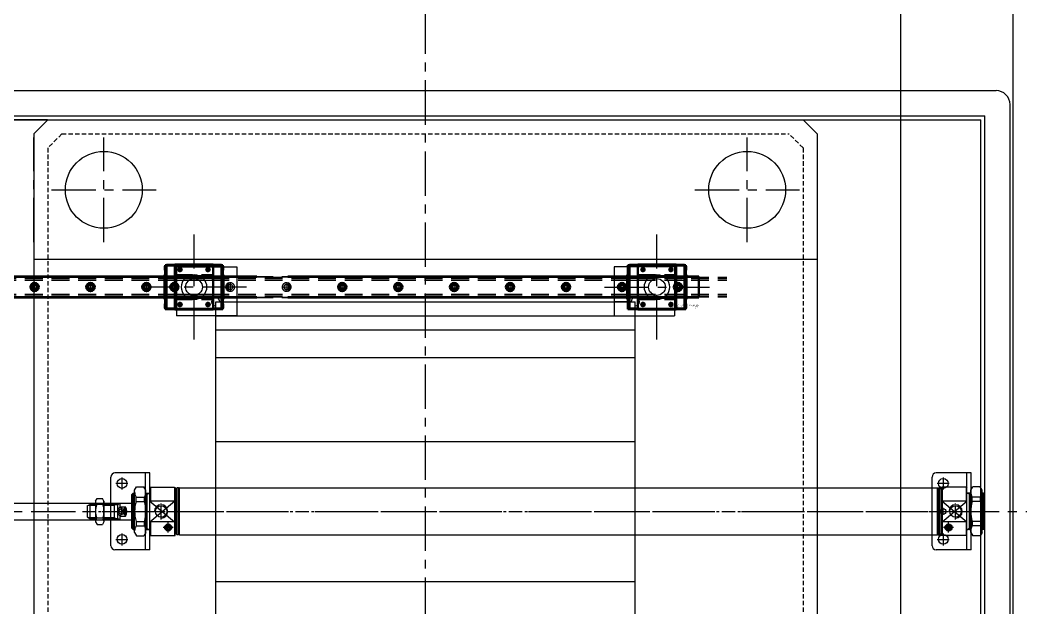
# Model space of a CAD drawing. Header units: millimetres. Extents: x 30636 to 38225, y -21023 to -5848.
# Drawn here: x 34703 to 35423, y -7143 to -6723 of the extents above; entities that cross this region are included whole.
import ezdxf

# ---------------------------------------------------------------- set-up
doc = ezdxf.new("R2010")
doc.units = ezdxf.units.MM
for name, pattern in [('CENTER', [50.8, 31.75, -6.35, 6.35, -6.35]), ('CENTERX2', [20.32, 12.7, -2.54, 2.54, -2.54]), ('DASHED', [19.05, 12.7, -6.35]), ('HIDDEN', [0.375, 0.25, -0.125]), ('HIDDEN2', [4.7625, 3.175, -1.5875])]:
    doc.linetypes.add(name, pattern=pattern)
for name, color, linetype in [('1', 1, 'CENTER'), ('2', 3, 'HIDDEN'), ('6', 1, 'Continuous')]:
    doc.layers.add(name, color=color, linetype=linetype)
for name, color, linetype, lineweight in [('AM_4', 3, 'Continuous', 25), ('attrib', 2, 'Continuous', 35), ('CENTER', 1, 'CENTERX2', 0), ('hidden', 3, 'DASHED', 25), ('thread', 3, 'Continuous', 25), ('vis', 1, 'Continuous', 50)]:
    doc.layers.add(name, color=color, linetype=linetype, lineweight=lineweight)
doc.styles.get("Standard").update_dxf_attribs({"font": 'arial.ttf', "oblique": 15, "height": 10})

# ---------------------------------------------------------------- blocks, each defined once
blk = doc.blocks.new('11_SSEBZ16_b_0_in_SSEBZ16G_630_900')
at = {"layer": 'AM_4'}
for p, q in [((827.87, 1485.7), (827.87, 1486.2)), ((842.13, 1485.7), (842.13, 1486.2)), ((827.87, 1444.3), (827.87, 1443.8)), ((842.13, 1444.3), (842.13, 1443.8))]:
    blk.add_line(p, q, dxfattribs=at)
at = {"layer": 'CENTER'}
for p, q in [((821.5, 1485.27), (821.5, 1485.93)), ((848.5, 1485.27), (848.5, 1485.93)), ((822.5, 1473.42), (822.5, 1476.58)), ((847.5, 1473.42), (847.5, 1476.58)), ((820.92, 1475), (824.08, 1475)), ((845.92, 1475), (849.08, 1475)), ((820.92, 1455), (824.08, 1455)), ((822.5, 1453.42), (822.5, 1456.58)), ((845.92, 1455), (849.08, 1455)), ((847.5, 1453.42), (847.5, 1456.58)), ((821.5, 1444.07), (821.5, 1444.73)), ((848.5, 1444.07), (848.5, 1444.73))]:
    blk.add_line(p, q, dxfattribs=at)
at = {"layer": 'hidden'}
for p, q in [((819.45, 1485.3), (819.45, 1484.7)), ((823.3, 1485.3), (819.45, 1485.3)), ((820, 1485.7), (820, 1485.3)), ((821.5, 1485.3), (821.5, 1485.7)), ((823, 1485.3), (823, 1485.7)), ((823.3, 1485.3), (823.3, 1485.7)), ((826.92, 1485.7), (826.92, 1486.2)), ((827.43, 1485.7), (827.43, 1486.2)), ((827.5, 1478.75), (827.5, 1486.2)), ((827.63, 1485.7), (827.63, 1486.2)), ((827.8, 1478.75), (827.8, 1486.2)), ((828.06, 1478.75), (828.06, 1486.2)), ((828.78, 1478.75), (828.78, 1486.2)), ((830, 1478.75), (830, 1486.2)), ((840, 1478.75), (840, 1486.2)), ((841.22, 1478.75), (841.22, 1486.2)), ((841.94, 1478.75), (841.94, 1486.2)), ((842.2, 1478.75), (842.2, 1486.2)), ((842.37, 1486.2), (842.37, 1485.7)), ((842.5, 1478.75), (842.5, 1486.2)), ((842.57, 1485.7), (842.57, 1486.2)), ((843.08, 1485.7), (843.08, 1486.2)), ((846.7, 1485.7), (846.7, 1485.3)), ((850.55, 1485.3), (846.7, 1485.3)), ((847, 1485.7), (847, 1485.3)), ((848.5, 1485.3), (848.5, 1485.7)), ((850, 1485.3), (850, 1485.7)), ((850.55, 1485.3), (850.55, 1484.7)), ((826.03, 1451.3), (826.03, 1478.7)), ((826.24, 1451.3), (826.24, 1478.7)), ((827.45, 1478.75), (827.45, 1478.7)), ((827.45, 1478.75), (842.55, 1478.75)), ((827.5, 1451.3), (827.5, 1478.7)), ((827.75, 1478.75), (827.75, 1478.7)), ((827.8, 1451.3), (827.8, 1478.7)), ((827.99, 1478.75), (827.99, 1478.7)), ((828.06, 1451.3), (828.06, 1478.7)), ((828.75, 1478.75), (828.75, 1478.7)), ((828.78, 1451.3), (828.78, 1478.7)), ((829.95, 1478.75), (829.95, 1478.7)), ((830, 1451.3), (830, 1478.7)), ((840, 1451.3), (840, 1478.7)), ((840.05, 1478.75), (840.05, 1478.7)), ((841.22, 1451.3), (841.22, 1478.7)), ((841.25, 1478.75), (841.25, 1478.7)), ((841.94, 1451.3), (841.94, 1478.7)), ((842.01, 1478.75), (842.01, 1478.7)), ((842.2, 1451.3), (842.2, 1478.7)), ((842.25, 1478.75), (842.25, 1478.7)), ((842.5, 1451.3), (842.5, 1478.7)), ((842.55, 1478.75), (842.55, 1478.7)), ((843.76, 1451.3), (843.76, 1478.7)), ((843.97, 1451.3), (843.97, 1478.7)), ((827.45, 1451.25), (827.45, 1451.3)), ((827.45, 1451.25), (842.55, 1451.25)), ((827.5, 1443.8), (827.5, 1451.25)), ((827.75, 1451.25), (827.75, 1451.3)), ((827.8, 1443.8), (827.8, 1451.25)), ((827.99, 1451.25), (827.99, 1451.3)), ((828.06, 1443.8), (828.06, 1451.25)), ((828.75, 1451.25), (828.75, 1451.3)), ((828.78, 1443.8), (828.78, 1451.25)), ((829.95, 1451.25), (829.95, 1451.3)), ((830, 1443.8), (830, 1451.25)), ((840, 1443.8), (840, 1451.25)), ((840.05, 1451.25), (840.05, 1451.3)), ((841.22, 1443.8), (841.22, 1451.25)), ((841.25, 1451.25), (841.25, 1451.3)), ((841.94, 1443.8), (841.94, 1451.25)), ((842.01, 1451.25), (842.01, 1451.3)), ((842.2, 1443.8), (842.2, 1451.25)), ((842.25, 1451.25), (842.25, 1451.3)), ((842.5, 1443.8), (842.5, 1451.25)), ((842.55, 1451.25), (842.55, 1451.3)), ((819.45, 1444.7), (819.45, 1445.3)), ((823.3, 1444.7), (819.45, 1444.7)), ((820, 1444.7), (820, 1444.3)), ((821.5, 1444.7), (821.5, 1444.3)), ((823, 1444.3), (823, 1444.7)), ((823.3, 1444.3), (823.3, 1444.7)), ((826.92, 1444.3), (826.92, 1443.8)), ((827.43, 1444.3), (827.43, 1443.8)), ((827.63, 1443.8), (827.63, 1444.3)), ((842.37, 1444.3), (842.37, 1443.8)), ((842.57, 1444.3), (842.57, 1443.8)), ((843.08, 1444.3), (843.08, 1443.8)), ((850.55, 1444.7), (846.7, 1444.7)), ((846.7, 1444.7), (846.7, 1444.3)), ((847, 1444.7), (847, 1444.3)), ((848.5, 1444.7), (848.5, 1444.3)), ((850, 1444.3), (850, 1444.7)), ((850.55, 1444.7), (850.55, 1445.3))]:
    blk.add_line(p, q, dxfattribs=at)
at = {"layer": 'thread'}
for centre in [(822.5, 1475), (847.5, 1475), (822.5, 1455), (847.5, 1455)]:
    blk.add_arc(centre, 1.5, 75, 15, dxfattribs=at)
at = {"layer": 'vis'}
for p, q in [((819.2, 1484.7), (850.8, 1484.7)), ((819.2, 1484.7), (819.2, 1478.7)), ((850.75, 1485.7), (819.25, 1485.7)), ((819.25, 1484.7), (819.25, 1485.7)), ((819.7, 1484.7), (819.7, 1478.7)), ((819.75, 1484.7), (819.75, 1485.7)), ((820, 1485.9), (823, 1485.9)), ((820, 1485.9), (820, 1485.7)), ((823, 1485.7), (823, 1485.9)), ((843.73, 1486.2), (826.27, 1486.2)), ((826.27, 1485.7), (826.27, 1486.2)), ((843.73, 1485.7), (843.73, 1486.2)), ((847, 1485.9), (850, 1485.9)), ((847, 1485.9), (847, 1485.7)), ((850, 1485.7), (850, 1485.9)), ((850.25, 1484.7), (850.25, 1485.7)), ((850.3, 1484.7), (850.3, 1478.7)), ((850.75, 1484.7), (850.75, 1485.7)), ((850.8, 1484.7), (850.8, 1478.7)), ((851, 1478.7), (819, 1478.7)), ((819, 1451.3), (819, 1478.7)), ((819.5, 1451.3), (819.5, 1478.7)), ((827.2, 1451.3), (827.2, 1478.7)), ((827.7, 1451.3), (827.7, 1478.7)), ((842.3, 1451.3), (842.3, 1478.7)), ((842.8, 1451.3), (842.8, 1478.7)), ((850.5, 1451.3), (850.5, 1478.7)), ((851, 1451.3), (851, 1478.7)), ((851, 1451.3), (819, 1451.3)), ((819.2, 1445.3), (819.2, 1451.3)), ((819.7, 1445.3), (819.7, 1451.3)), ((850.3, 1445.3), (850.3, 1451.3)), ((850.8, 1445.3), (850.8, 1451.3)), ((850.8, 1445.3), (819.2, 1445.3)), ((819.25, 1445.3), (819.25, 1444.3)), ((819.25, 1444.3), (850.75, 1444.3)), ((819.75, 1445.3), (819.75, 1444.3)), ((820, 1444.3), (820, 1444.1)), ((820, 1444.1), (823, 1444.1)), ((823, 1444.1), (823, 1444.3)), ((826.27, 1444.3), (826.27, 1443.8)), ((843.73, 1443.8), (826.27, 1443.8)), ((843.73, 1444.3), (843.73, 1443.8)), ((847, 1444.3), (847, 1444.1)), ((847, 1444.1), (850, 1444.1)), ((850, 1444.1), (850, 1444.3)), ((850.25, 1445.3), (850.25, 1444.3)), ((850.75, 1445.3), (850.75, 1444.3))]:
    blk.add_line(p, q, dxfattribs=at)
for centre in [(822.5, 1475), (847.5, 1475), (822.5, 1455), (847.5, 1455)]:
    blk.add_circle(centre, 1.23, dxfattribs=at)
at = {"layer": 'attrib'}
for tag, p, flags in [('CATALOG', (856, 1483.7), 8), ('NB', (856, 1486.2), 8), ('NN', (856, 1485.7), 8), ('NT', (856, 1485.2), 8), ('NBSYN', (856, 1484.7), 8), ('LINA', (856, 1484.2), 8), ('PN', (856, 1483.2), 8), ('H', (856, 1482.7), 8), ('W', (856, 1481.2), 8), ('W1', (856, 1476.2), 8), ('W2', (856, 1475.7), 8), ('SLL', (856, 1479.2), 8), ('S', (856, 1478.7), 8), ('C', (856, 1479.7), 8), ('CBB', (856, 1476.7), 8), ('MAT', (856, 1482.2), 8), ('MX', (856, 1481.7), 8), ('L1', (856, 1480.7), 8), ('B', (856, 1480.2), 8), ('LL', (856, 1478.2), 8), ('L2', (856, 1477.7), 8), ('K', (856, 1477.2), 8), ('H1', (856, 1475.2), 8), ('VA1', (856, 1472.2), 8), ('WA1', (856, 1471.2), 8), ('WA2', (856, 1470.7), 8), ('CAA', (856, 1474.7), 8), ('G', (856, 1473.7), 8), ('CA1', (856, 1473.2), 8), ('CA2', (856, 1472.7), 8), ('F', (856, 1474.2), 8), ('HA1', (856, 1471.7), 8), ('RA1', (856, 1470.2), 8), ('HA2', (856, 1469.7), 8), ('POIA1', (856, 1469.2), 8), ('BHA1', (856, 1468.7), 8), ('BHA2', (856, 1468.2), 8), ('BHA3', (856, 1467.7), 8), ('BHA5', (856, 1467.2), 8), ('BHA6', (856, 1466.7), 8), ('BHA7', (856, 1466.2), 8), ('BHA8', (856, 1465.7), 8), ('BVA1', (856, 1465.2), 8), ('BVA3', (856, 1464.7), 8), ('BVA4', (856, 1464.2), 8), ('BVA5', (856, 1463.7), 8), ('BVA6', (856, 1463.2), 8), ('BCA1', (856, 1462.7), 8), ('BCA2H', (856, 1462.2), 8), ('BCA2V', (856, 1461.7), 8), ('BRA1', (856, 1461.2), 8), ('BRA2', (856, 1460.7), 8), ('BDA1', (856, 1460.2), 8), ('BHB1', (856, 1459.7), 8), ('BHB2', (856, 1459.2), 8), ('BVB1', (856, 1458.7), 8), ('BVB2', (856, 1458.2), 8), ('BRB1', (856, 1457.7), 8), ('BRB2', (856, 1457.2), 8), ('BRB3', (856, 1456.7), 8), ('BHC1', (856, 1456.2), 8), ('BHC2', (856, 1455.7), 8), ('BHC3', (856, 1455.2), 8), ('BHC4', (856, 1454.7), 8), ('BHC5', (856, 1454.2), 8), ('MD', (856, 1453.7), 8), ('COMPANY', (856, 1453.2), 8), ('PSOL_0', (856, 1452.7), 9), ('PSOL_1', (856, 1452.2), 9), ('PSOL_2', (856, 1451.7), 9), ('PSOL_3', (856, 1451.2), 9), ('PSOL_4', (856, 1450.7), 9)]:
    blk.add_attdef(tag, p, '', height=0.5, dxfattribs=dict(at, flags=flags))

msp = doc.modelspace()

# ---------------------------------------------------------------- linework, layer by layer
at = {"color": 1, "linetype": 'CENTER'}
for p, q in [((34993.24794, -7407.42669), (34993.24794, -6187.42669)), ((34713.24794, -6881.92669), (34713.24794, -6806.92669)), ((34763.24794, -6881.92669), (34763.24794, -6806.92669)), ((35223.24794, -6881.92669), (35223.24794, -6806.92669)), ((34725.74794, -6844.42669), (34800.74794, -6844.42669)), ((35185.74794, -6844.42669), (35260.74794, -6844.42669)), ((34827.74794, -6951.42669), (34827.74794, -6876.42669)), ((35158.74794, -6951.42669), (35158.74794, -6876.42669)), ((34865.24794, -6913.92669), (34790.24794, -6913.92669)), ((35121.24794, -6913.92669), (35196.24794, -6913.92669)), ((34993.24794, -7407.42669), (34993.24794, -6927.2141)), ((34203.24794, -7074.42669), (35423.24794, -7074.42669))]:
    msp.add_line(p, q, dxfattribs=at)
for p, q in [((35413.24794, -6247.42669), (35413.24794, -7447.42669)), ((35333.24794, -7367.42669), (35333.24794, -6327.42669))]:
    msp.add_line(p, q)
at = {"color": 5}
for p, q in [((34225.24794, -6773.42669), (35401.24794, -6773.42669)), ((35411.24794, -7365.42669), (35411.24794, -6783.42669)), ((34233.24794, -6791.42669), (35393.24794, -6791.42669)), ((34722.95126, -6794.42669), (34236.24794, -6794.42669)), ((34236.24794, -6794.42669), (35390.24794, -6794.42669)), ((35390.24794, -7354.42669), (35390.24794, -6794.42669)), ((35393.24794, -7357.42669), (35393.24794, -6791.42669))]:
    msp.add_line(p, q, dxfattribs=at)
at = {"color": 3}
for p, q in [((34723.24794, -6794.42669), (34713.24794, -6804.42669)), ((34723.24794, -6794.42669), (35263.24794, -6794.42669)), ((35263.24794, -6794.42669), (35273.24794, -6804.42669)), ((34713.24794, -6804.42669), (34713.24794, -7344.42669)), ((35273.24794, -6804.42669), (35273.24794, -7344.42669))]:
    msp.add_line(p, q, dxfattribs=at)
at = {"color": 3, "linetype": 'HIDDEN2'}
for p, q in [((34733.24794, -6804.42669), (34723.24794, -6814.42669)), ((34733.24794, -6804.42669), (35253.24794, -6804.42669)), ((35263.24794, -6814.42669), (35253.24794, -6804.42669)), ((34723.24794, -6814.42669), (34723.24794, -7334.42669)), ((35263.24794, -6814.42669), (35263.24794, -7334.42669))]:
    msp.add_line(p, q, dxfattribs=at)
at = {"color": 2}
for p, q in [((35273.24794, -6894.22895), (34712.95126, -6894.22895)), ((34843.24794, -6964.42669), (35143.24794, -6964.42669))]:
    msp.add_line(p, q, dxfattribs=at)
at = {"color": 4}
for p, q in [((34815.24794, -6899.42669), (34815.24794, -6934.42669)), ((34815.24794, -6899.42669), (34858.24794, -6899.42669)), ((34858.24794, -6899.42669), (34858.24794, -6934.4273)), ((35128.24794, -6899.42669), (35128.24794, -6934.4273)), ((35171.24794, -6899.42669), (35128.24794, -6899.42669)), ((35171.24794, -6899.42669), (35171.24794, -6934.42669)), ((34846.24794, -6924.42669), (34858.24794, -6924.42669)), ((35140.24794, -6924.42669), (35128.24794, -6924.42669)), ((34843.24794, -6934.42669), (34843.24794, -6927.42669)), ((35143.24794, -6934.42669), (35143.24794, -6927.42669)), ((34858.24794, -6934.4273), (34815.24794, -6934.4273)), ((35128.24794, -6934.4273), (35171.24794, -6934.4273))]:
    msp.add_line(p, q, dxfattribs=at)
at = {"color": 6}
for p, q in [((34843.24794, -7224.42669), (34843.24794, -6924.42669)), ((34843.24794, -6924.42669), (35143.24794, -6924.42669)), ((35143.24794, -7224.42669), (35143.24794, -6924.42669)), ((34843.24794, -6934.42669), (35143.24794, -6934.42669)), ((34843.24794, -6944.42669), (35143.24794, -6944.42669)), ((34843.24794, -7024.42669), (35143.24794, -7024.42669)), ((34796.24794, -7046.92669), (34771.24794, -7046.92669)), ((34796.24794, -7046.92669), (34771.24794, -7046.92669)), ((34793.04794, -7101.92669), (34793.04794, -7046.92669)), ((34793.04794, -7101.92669), (34793.04794, -7046.92669)), ((34796.24794, -7101.92669), (34796.24794, -7046.92669)), ((34796.24794, -7101.92669), (34796.24794, -7046.92669)), ((35383.44794, -7046.92669), (35358.44794, -7046.92669)), ((35383.44794, -7046.92669), (35358.44794, -7046.92669)), ((35380.24794, -7101.92669), (35380.24794, -7046.92669)), ((35380.24794, -7101.92669), (35380.24794, -7046.92669)), ((35383.44794, -7101.92669), (35383.44794, -7046.92669)), ((35383.44794, -7101.92669), (35383.44794, -7046.92669)), ((34768.24794, -7098.92669), (34768.24794, -7049.92669)), ((34768.24794, -7098.92669), (34768.24794, -7049.92669)), ((35355.44794, -7098.92669), (35355.44794, -7049.92669)), ((35355.44794, -7098.92669), (35355.44794, -7049.92669)), ((34783.24794, -7062.42669), (34784.24794, -7061.42669)), ((34783.24794, -7062.42669), (34784.24794, -7061.42669)), ((34784.24794, -7061.42669), (34785.28723, -7061.42669)), ((34784.24794, -7061.42669), (34785.28723, -7061.42669)), ((34785.28723, -7059.29694), (34786.65569, -7056.92669)), ((34785.28723, -7059.29694), (34786.65569, -7056.92669)), ((34785.28723, -7089.55644), (34785.28723, -7059.29694)), ((34785.28723, -7089.55644), (34785.28723, -7059.29694)), ((34786.65569, -7056.92669), (34791.91876, -7056.92669)), ((34786.65569, -7056.92669), (34791.91876, -7056.92669)), ((34793.28723, -7059.29694), (34791.91876, -7056.92669)), ((34793.28723, -7059.29694), (34791.91876, -7056.92669)), ((34793.28723, -7089.55644), (34793.28723, -7059.29694)), ((34793.28723, -7089.55644), (34793.28723, -7059.29694)), ((34793.28723, -7061.42669), (34796.24794, -7061.42669)), ((34793.28723, -7061.42669), (34796.24794, -7061.42669)), ((34796.24794, -7057.67669), (34796.74794, -7057.17669)), ((34796.24794, -7057.67669), (34796.74794, -7057.17669)), ((34796.24794, -7091.17669), (34796.24794, -7057.67669)), ((34796.24794, -7091.17669), (34796.24794, -7057.67669)), ((34796.74794, -7057.17669), (34813.74794, -7057.17669)), ((34796.74794, -7057.17669), (34796.74794, -7067.07822)), ((34796.74794, -7057.17669), (34813.74794, -7057.17669)), ((34796.74794, -7057.17669), (34796.74794, -7067.07822)), ((34813.74794, -7057.17669), (34813.74794, -7091.67669)), ((34813.74794, -7057.17669), (34813.74794, -7091.67669)), ((34813.74794, -7057.32669), (34814.24794, -7057.32669)), ((34813.74794, -7057.32669), (34814.24794, -7057.32669)), ((34814.24794, -7091.52669), (34814.24794, -7057.32669)), ((34814.24794, -7057.32669), (34814.43065, -7058.62669)), ((34814.24794, -7091.52669), (34814.24794, -7057.32669)), ((34814.24794, -7057.32669), (34814.43065, -7058.62669)), ((34814.43065, -7090.22669), (34814.43065, -7058.62669)), ((34814.43065, -7058.62669), (34814.63065, -7058.62669)), ((34814.43065, -7090.22669), (34814.43065, -7058.62669)), ((34814.43065, -7058.62669), (34814.63065, -7058.62669)), ((34814.63065, -7058.62669), (34815.63065, -7057.62669)), ((34814.63065, -7058.62669), (34815.63065, -7057.62669)), ((34814.63065, -7090.22669), (34814.63065, -7058.62669)), ((34814.63065, -7090.22669), (34814.63065, -7058.62669)), ((34815.63065, -7091.22669), (34815.63065, -7057.62669)), ((34816.75799, -7057.62669), (34815.63065, -7057.62669)), ((34815.63065, -7091.22669), (34815.63065, -7057.62669)), ((34816.75799, -7057.62669), (34815.63065, -7057.62669)), ((34816.75799, -7057.62669), (34816.75799, -7091.22669)), ((34817.25799, -7057.62669), (34816.75799, -7058.12669)), ((34816.75799, -7057.62669), (34816.75799, -7091.22669)), ((34817.25799, -7057.62669), (34816.75799, -7058.12669)), ((34817.25799, -7091.22669), (34817.25799, -7057.62669)), ((34817.25799, -7091.22669), (34817.25799, -7057.62669)), ((34817.25799, -7057.62669), (35359.23789, -7057.62669)), ((35359.23789, -7091.22669), (35359.23789, -7057.62669)), ((35359.23789, -7057.62669), (35359.73789, -7058.12669)), ((35359.23789, -7091.22669), (35359.23789, -7057.62669)), ((35359.23789, -7057.62669), (35359.73789, -7058.12669)), ((35359.73789, -7057.62669), (35359.73789, -7091.22669)), ((35359.73789, -7057.62669), (35360.86524, -7057.62669)), ((35359.73789, -7057.62669), (35359.73789, -7091.22669)), ((35359.73789, -7057.62669), (35360.86524, -7057.62669)), ((35360.86524, -7091.22669), (35360.86524, -7057.62669)), ((35361.86524, -7058.62669), (35360.86524, -7057.62669)), ((35360.86524, -7091.22669), (35360.86524, -7057.62669)), ((35361.86524, -7058.62669), (35360.86524, -7057.62669)), ((35361.86524, -7090.22669), (35361.86524, -7058.62669)), ((35362.06524, -7058.62669), (35361.86524, -7058.62669)), ((35361.86524, -7090.22669), (35361.86524, -7058.62669)), ((35362.06524, -7058.62669), (35361.86524, -7058.62669)), ((35362.24794, -7057.32669), (35362.06524, -7058.62669)), ((35362.24794, -7057.32669), (35362.06524, -7058.62669)), ((35362.06524, -7090.22669), (35362.06524, -7058.62669)), ((35362.06524, -7090.22669), (35362.06524, -7058.62669)), ((35362.24794, -7091.52669), (35362.24794, -7057.32669)), ((35362.74794, -7057.32669), (35362.24794, -7057.32669)), ((35362.24794, -7091.52669), (35362.24794, -7057.32669)), ((35362.74794, -7057.32669), (35362.24794, -7057.32669)), ((35362.74794, -7057.17669), (35362.74794, -7091.67669)), ((35379.74794, -7057.17669), (35362.74794, -7057.17669)), ((35362.74794, -7057.17669), (35362.74794, -7091.67669)), ((35379.74794, -7057.17669), (35362.74794, -7057.17669)), ((35379.74794, -7057.17669), (35380.24794, -7057.67669)), ((35379.74794, -7057.17669), (35379.74794, -7067.07822)), ((35379.74794, -7057.17669), (35380.24794, -7057.67669)), ((35379.74794, -7057.17669), (35379.74794, -7067.07822)), ((35380.24794, -7091.17669), (35380.24794, -7057.67669)), ((35380.24794, -7091.17669), (35380.24794, -7057.67669)), ((35383.20866, -7061.42669), (35380.24794, -7061.42669)), ((35383.20866, -7061.42669), (35380.24794, -7061.42669)), ((35383.20866, -7059.29694), (35384.57712, -7056.92669)), ((35383.20866, -7059.29694), (35384.57712, -7056.92669)), ((35383.20866, -7089.55644), (35383.20866, -7059.29694)), ((35383.20866, -7089.55644), (35383.20866, -7059.29694)), ((35389.84019, -7056.92669), (35384.57712, -7056.92669)), ((35391.20866, -7059.29694), (35389.84019, -7056.92669)), ((35391.20866, -7089.55644), (35391.20866, -7059.29694)), ((35392.24794, -7061.42669), (35391.20866, -7061.42669)), ((35393.24794, -7062.42669), (35392.24794, -7061.42669)), ((34294.97999, -7068.42669), (34783.24794, -7068.42669)), ((34757.36413, -7066.98216), (34758.39936, -7065.18909)), ((34757.36413, -7066.98216), (34757.36413, -7081.87122)), ((34758.39936, -7065.18909), (34762.32889, -7065.18909)), ((34763.36413, -7066.98216), (34762.32889, -7065.18909)), ((34763.36413, -7066.98216), (34762.32889, -7065.18909)), ((34763.36413, -7066.98216), (34763.36413, -7081.87122)), ((34763.36413, -7066.98216), (34763.36413, -7081.87122)), ((34773.24794, -7069.42669), (34774.97999, -7068.42669)), ((34773.24794, -7069.42669), (34774.97999, -7068.42669)), ((34774.97999, -7068.42669), (34783.24794, -7068.42669)), ((34774.97999, -7071.11007), (34774.97999, -7068.42669)), ((34774.97999, -7068.42669), (34783.24794, -7068.42669)), ((34774.97999, -7071.11007), (34774.97999, -7068.42669)), ((34783.24794, -7086.42669), (34783.24794, -7062.42669)), ((34783.24794, -7086.42669), (34783.24794, -7062.42669)), ((34786.28723, -7067.33797), (34786.28723, -7064.11465)), ((34786.28723, -7064.11465), (34792.28723, -7064.11465)), ((34786.28723, -7067.33797), (34786.28723, -7064.11465)), ((34786.28723, -7064.11465), (34792.28723, -7064.11465)), ((34786.28723, -7067.33797), (34792.28723, -7067.33797)), ((34786.28723, -7067.33797), (34792.28723, -7067.33797)), ((34792.28723, -7067.33797), (34792.28723, -7064.11465)), ((34792.28723, -7067.33797), (34792.28723, -7064.11465)), ((34792.28723, -7067.33797), (34792.28723, -7064.11465)), ((34792.28723, -7067.33797), (34792.28723, -7064.11465)), ((34813.74794, -7067.07822), (34796.24794, -7067.07822)), ((34813.74794, -7067.07822), (34796.24794, -7067.07822)), ((35380.24794, -7067.07822), (35362.74794, -7067.07822)), ((35380.24794, -7067.07822), (35362.74794, -7067.07822)), ((35384.20866, -7067.33797), (35384.20866, -7064.11465)), ((35384.20866, -7067.33797), (35384.20866, -7064.11465)), ((35384.20866, -7067.33797), (35384.20866, -7064.11465)), ((35384.20866, -7067.33797), (35384.20866, -7064.11465)), ((35390.20866, -7064.11465), (35384.20866, -7064.11465)), ((35390.20866, -7067.33797), (35384.20866, -7067.33797)), ((35390.20866, -7067.33797), (35390.20866, -7064.11465)), ((35393.24794, -7086.42669), (35393.24794, -7062.42669)), ((34751.24794, -7070.52669), (34753.1532, -7069.42669)), ((34751.24794, -7070.52669), (34751.24794, -7078.32669)), ((34753.1532, -7069.42669), (34757.36413, -7069.42669)), ((34753.1532, -7069.42669), (34753.1532, -7079.42669)), ((34762.56413, -7069.51921), (34758.16413, -7069.51921)), ((34763.36413, -7069.42669), (34773.24794, -7069.42669)), ((34763.36413, -7069.42669), (34773.24794, -7069.42669)), ((34770.74794, -7069.42669), (34770.74794, -7079.42669)), ((34770.74794, -7069.42669), (34770.74794, -7079.42669)), ((34773.24794, -7079.42669), (34773.24794, -7069.42669)), ((34773.24794, -7079.42669), (34773.24794, -7069.42669)), ((34774.97999, -7071.11007), (34778.74794, -7071.11007)), ((34774.97999, -7071.11007), (34778.74794, -7071.11007)), ((34778.74794, -7077.74332), (34778.74794, -7071.11007)), ((34778.74794, -7077.74332), (34778.74794, -7071.11007)), ((34294.97999, -7080.42669), (34783.24794, -7080.42669)), ((34751.24794, -7078.32669), (34753.1532, -7079.42669)), ((34753.1532, -7079.42669), (34757.36413, -7079.42669)), ((34757.36413, -7081.87122), (34758.39936, -7083.6643)), ((34762.56413, -7079.33417), (34758.16413, -7079.33417)), ((34763.36413, -7081.87122), (34762.32889, -7083.6643)), ((34763.36413, -7081.87122), (34762.32889, -7083.6643)), ((34763.36413, -7079.42669), (34773.24794, -7079.42669)), ((34763.36413, -7079.42669), (34773.24794, -7079.42669)), ((34773.24794, -7079.42669), (34774.97999, -7080.42669)), ((34773.24794, -7079.42669), (34774.97999, -7080.42669)), ((34774.97999, -7077.74332), (34778.74794, -7077.74332)), ((34774.97999, -7080.42669), (34774.97999, -7077.74332)), ((34774.97999, -7077.74332), (34778.74794, -7077.74332)), ((34774.97999, -7080.42669), (34774.97999, -7077.74332)), ((34774.97999, -7080.42669), (34783.24794, -7080.42669)), ((34774.97999, -7080.42669), (34783.24794, -7080.42669)), ((34786.28723, -7081.51541), (34786.28723, -7084.73874)), ((34786.28723, -7081.51541), (34792.28723, -7081.51541)), ((34786.28723, -7081.51541), (34786.28723, -7084.73874)), ((34786.28723, -7081.51541), (34792.28723, -7081.51541)), ((34792.28723, -7081.51541), (34792.28723, -7084.73874)), ((34792.28723, -7084.73874), (34792.28723, -7081.51541)), ((34792.28723, -7081.51541), (34792.28723, -7084.73874)), ((34792.28723, -7084.73874), (34792.28723, -7081.51541)), ((34813.74794, -7081.77516), (34796.24794, -7081.77516)), ((34813.74794, -7081.77516), (34796.24794, -7081.77516)), ((34796.74794, -7081.77516), (34796.74794, -7091.67669)), ((34796.74794, -7081.77516), (34796.74794, -7091.67669)), ((35380.24794, -7081.77516), (35362.74794, -7081.77516)), ((35380.24794, -7081.77516), (35362.74794, -7081.77516)), ((35379.74794, -7081.77516), (35379.74794, -7091.67669)), ((35379.74794, -7081.77516), (35379.74794, -7091.67669)), ((35384.20866, -7081.51541), (35384.20866, -7084.73874)), ((35384.20866, -7084.73874), (35384.20866, -7081.51541)), ((35384.20866, -7081.51541), (35384.20866, -7084.73874)), ((35384.20866, -7084.73874), (35384.20866, -7081.51541)), ((35390.20866, -7081.51541), (35384.20866, -7081.51541)), ((35390.20866, -7081.51541), (35390.20866, -7084.73874)), ((34758.39936, -7083.6643), (34762.32889, -7083.6643)), ((34783.24794, -7086.42669), (34784.24794, -7087.42669)), ((34783.24794, -7086.42669), (34784.24794, -7087.42669)), ((34784.24794, -7087.42669), (34785.28723, -7087.42669)), ((34784.24794, -7087.42669), (34785.28723, -7087.42669)), ((34785.28723, -7089.55644), (34786.65569, -7091.92669)), ((34785.28723, -7089.55644), (34786.65569, -7091.92669)), ((34786.28723, -7084.73874), (34792.28723, -7084.73874)), ((34786.28723, -7084.73874), (34792.28723, -7084.73874)), ((34793.28723, -7089.55644), (34791.91876, -7091.92669)), ((34793.28723, -7089.55644), (34791.91876, -7091.92669)), ((34793.28723, -7087.42669), (34796.24794, -7087.42669)), ((34793.28723, -7087.42669), (34796.24794, -7087.42669)), ((34814.24794, -7091.52669), (34814.43065, -7090.22669)), ((34814.24794, -7091.52669), (34814.43065, -7090.22669)), ((34814.43065, -7090.22669), (34814.63065, -7090.22669)), ((34814.43065, -7090.22669), (34814.63065, -7090.22669)), ((34814.63065, -7090.22669), (34815.63065, -7091.22669)), ((34814.63065, -7090.22669), (34815.63065, -7091.22669)), ((35361.86524, -7090.22669), (35360.86524, -7091.22669)), ((35361.86524, -7090.22669), (35360.86524, -7091.22669)), ((35362.06524, -7090.22669), (35361.86524, -7090.22669)), ((35362.06524, -7090.22669), (35361.86524, -7090.22669)), ((35362.24794, -7091.52669), (35362.06524, -7090.22669)), ((35362.24794, -7091.52669), (35362.06524, -7090.22669)), ((35383.20866, -7087.42669), (35380.24794, -7087.42669)), ((35383.20866, -7087.42669), (35380.24794, -7087.42669)), ((35383.20866, -7089.55644), (35384.57712, -7091.92669)), ((35383.20866, -7089.55644), (35384.57712, -7091.92669)), ((35390.20866, -7084.73874), (35384.20866, -7084.73874)), ((35391.20866, -7089.55644), (35389.84019, -7091.92669)), ((35392.24794, -7087.42669), (35391.20866, -7087.42669)), ((35393.24794, -7086.42669), (35392.24794, -7087.42669)), ((34786.65569, -7091.92669), (34791.91876, -7091.92669)), ((34786.65569, -7091.92669), (34791.91876, -7091.92669)), ((34796.24794, -7091.17669), (34796.74794, -7091.67669)), ((34796.24794, -7091.17669), (34796.74794, -7091.67669)), ((34796.74794, -7091.67669), (34813.74794, -7091.67669)), ((34796.74794, -7091.67669), (34813.74794, -7091.67669)), ((34813.74794, -7091.52669), (34814.24794, -7091.52669)), ((34813.74794, -7091.52669), (34814.24794, -7091.52669)), ((34816.75799, -7091.22669), (34815.63065, -7091.22669)), ((34816.75799, -7091.22669), (34815.63065, -7091.22669)), ((34817.25799, -7091.22669), (34816.75799, -7090.72669)), ((34817.25799, -7091.22669), (34816.75799, -7090.72669)), ((34817.25799, -7091.22669), (35359.23789, -7091.22669)), ((35359.23789, -7091.22669), (35359.73789, -7090.72669)), ((35359.23789, -7091.22669), (35359.73789, -7090.72669)), ((35359.73789, -7091.22669), (35360.86524, -7091.22669)), ((35359.73789, -7091.22669), (35360.86524, -7091.22669)), ((35362.74794, -7091.52669), (35362.24794, -7091.52669)), ((35362.74794, -7091.52669), (35362.24794, -7091.52669)), ((35379.74794, -7091.67669), (35362.74794, -7091.67669)), ((35379.74794, -7091.67669), (35362.74794, -7091.67669)), ((35380.24794, -7091.17669), (35379.74794, -7091.67669)), ((35380.24794, -7091.17669), (35379.74794, -7091.67669)), ((35389.84019, -7091.92669), (35384.57712, -7091.92669)), ((34796.24794, -7101.92669), (34771.24794, -7101.92669)), ((34796.24794, -7101.92669), (34771.24794, -7101.92669)), ((35383.44794, -7101.92669), (35358.44794, -7101.92669)), ((35383.44794, -7101.92669), (35358.44794, -7101.92669)), ((34843.24794, -7124.42669), (35143.24794, -7124.42669))]:
    msp.add_line(p, q, dxfattribs=at)
at = {"color": 2}
for centre in [(34763.24794, -6844.42669), (35223.24794, -6844.42669)]:
    msp.add_circle(centre, 27.5, dxfattribs=at)
at = {"color": 3}
for centre in [(34827.74794, -6913.92669), (35158.74794, -6913.92669)]:
    msp.add_circle(centre, 9, dxfattribs=at)
for centre in [(34827.74794, -6913.92669), (35158.74794, -6913.92669)]:
    msp.add_circle(centre, 6)
at = {"color": 6}
for centre, radius in [((34776.24794, -7054.42669), 3.5), ((34776.24794, -7054.42669), 3.5), ((35363.44794, -7054.42669), 3.5), ((35363.44794, -7054.42669), 3.5), ((34776.24794, -7074.42669), 2), ((34776.24794, -7074.42669), 2), ((34804.24794, -7074.42669), 4.1), ((34804.24794, -7074.42669), 4.1), ((35363.44794, -7074.42669), 2), ((35363.44794, -7074.42669), 2), ((35372.24794, -7074.42669), 4.1), ((35372.24794, -7074.42669), 4.1), ((34809.24794, -7085.92669), 2.5), ((34809.24794, -7085.92669), 2.5), ((34809.24794, -7085.92669), 2), ((34809.24794, -7085.92669), 2), ((34809.24794, -7085.92669), 1.25), ((34809.24794, -7085.92669), 1.25), ((34809.24794, -7085.92669), 0.5), ((34809.24794, -7085.92669), 0.5), ((35367.24794, -7085.92669), 2.5), ((35367.24794, -7085.92669), 2.5), ((35367.24794, -7085.92669), 2), ((35367.24794, -7085.92669), 2), ((35367.24794, -7085.92669), 1.25), ((35367.24794, -7085.92669), 1.25), ((35367.24794, -7085.92669), 0.5), ((35367.24794, -7085.92669), 0.5), ((34776.24794, -7094.42669), 3.5), ((34776.24794, -7094.42669), 3.5), ((35363.44794, -7094.42669), 3.5), ((35363.44794, -7094.42669), 3.5)]:
    msp.add_circle(centre, radius, dxfattribs=at)
at = {"color": 5}
msp.add_arc((35401.24794, -6783.42669), 10, 0, 90, dxfattribs=at)
at = {"color": 4}
for centre, start, end in [((34843.24794, -6924.42669), 0, 270), ((35143.24794, -6924.42669), 270, 180)]:
    msp.add_arc(centre, 3, start, end, dxfattribs=at)
at = {"color": 6}
for centre, radius, start, end in [((34771.24794, -7049.92669), 3, 90, 180), ((34771.24794, -7049.92669), 3, 90, 180), ((35358.44794, -7049.92669), 3, 90, 180), ((35358.44794, -7049.92669), 3, 90, 180), ((34792.24557, -7060.52067), 6.95834, 180, 211.0977339), ((34792.24557, -7060.52067), 6.95834, 180, 211.0977339), ((34786.32889, -7060.52067), 6.95834, 328.9022661, 0), ((34786.32889, -7060.52067), 6.95834, 328.9022661, 0), ((35390.167, -7060.52067), 6.95834, 180, 211.0977339), ((35390.167, -7060.52067), 6.95834, 180, 211.0977339), ((35384.25032, -7060.52067), 6.95834, 328.9022661, 0), ((34760.69381, -7067.35415), 3.32969, 180, 220.5589634), ((34760.03444, -7067.35415), 3.32969, 319.4410366, 0), ((34760.03444, -7067.35415), 3.32969, 319.4410366, 0), ((34810.91223, -7074.42669), 25.625, 163.94063949, 196.05936051), ((34810.91223, -7074.42669), 25.625, 163.94063949, 196.05936051), ((34767.66223, -7074.42669), 25.625, 343.94063949, 16.05936051), ((34767.66223, -7074.42669), 25.625, 343.94063949, 16.05936051), ((34767.66223, -7074.42669), 25.625, 343.94063949, 16.05936051), ((34767.66223, -7074.42669), 25.625, 343.94063949, 16.05936051), ((35408.83366, -7074.42669), 25.625, 163.94063949, 196.05936051), ((35408.83366, -7074.42669), 25.625, 163.94063949, 196.05936051), ((35408.83366, -7074.42669), 25.625, 163.94063949, 196.05936051), ((35408.83366, -7074.42669), 25.625, 163.94063949, 196.05936051), ((35365.58366, -7074.42669), 25.625, 343.94063949, 16.05936051), ((34772.81621, -7074.42669), 15.45208, 161.48256318, 198.51743682), ((34747.91204, -7074.42669), 15.45208, 341.48256318, 18.51743682), ((34747.91204, -7074.42669), 15.45208, 341.48256318, 18.51743682), ((34777.28939, -7074.42669), 4.04145, 124.84990458, 235.15009542), ((34777.28939, -7074.42669), 4.04145, 124.84990458, 235.15009542), ((34773.74794, -7074.42669), 6, 326.44269024, 33.55730976), ((34773.74794, -7074.42669), 6, 326.44269024, 33.55730976), ((34760.69381, -7081.49923), 3.32969, 139.4410366, 180), ((34760.03444, -7081.49923), 3.32969, 360, 40.5589634), ((34760.03444, -7081.49923), 3.32969, 360, 40.5589634), ((34792.24557, -7088.33271), 6.95834, 148.9022661, 180), ((34792.24557, -7088.33271), 6.95834, 148.9022661, 180), ((34786.32889, -7088.33271), 6.95834, 0, 31.0977339), ((34786.32889, -7088.33271), 6.95834, 0, 31.0977339), ((35390.167, -7088.33271), 6.95834, 148.9022661, 180), ((35390.167, -7088.33271), 6.95834, 148.9022661, 180), ((35384.25032, -7088.33271), 6.95834, 0, 31.0977339), ((34771.24794, -7098.92669), 3, 180, 270), ((34771.24794, -7098.92669), 3, 180, 270), ((35358.44794, -7098.92669), 3, 180, 270), ((35358.44794, -7098.92669), 3, 180, 270)]:
    msp.add_arc(centre, radius, start, end, dxfattribs=at)
msp.add_point((35367.44794, -7091.67669), dxfattribs=at)
msp.add_point((35367.44794, -7091.67669), dxfattribs=at)
at = {"layer": '1', "color": 6, "ltscale": 0.3}
for p, q in [((34776.24794, -7050.12669), (34776.24794, -7058.72669)), ((34776.24794, -7050.12669), (34776.24794, -7058.72669)), ((35363.44794, -7050.12669), (35363.44794, -7058.72669)), ((35363.44794, -7050.12669), (35363.44794, -7058.72669)), ((34780.54794, -7054.42669), (34771.94794, -7054.42669)), ((34780.54794, -7054.42669), (34771.94794, -7054.42669)), ((35367.74794, -7054.42669), (35359.14794, -7054.42669)), ((35367.74794, -7054.42669), (35359.14794, -7054.42669)), ((34804.24794, -7080.22669), (34804.24794, -7068.62669)), ((34804.24794, -7080.22669), (34804.24794, -7068.62669)), ((35372.24794, -7080.22669), (35372.24794, -7068.62669)), ((35372.24794, -7080.22669), (35372.24794, -7068.62669)), ((34748.0015, -7074.42669), (35396.24794, -7074.42669)), ((34766.08402, -7074.42669), (34798.62361, -7074.42669)), ((34766.08402, -7074.42669), (34798.62361, -7074.42669)), ((34776.24794, -7076.96669), (34776.24794, -7071.88669)), ((34776.24794, -7076.96669), (34776.24794, -7071.88669)), ((35353.28402, -7074.42669), (35385.82361, -7074.42669)), ((35353.28402, -7074.42669), (35385.82361, -7074.42669)), ((35363.44794, -7076.96669), (35363.44794, -7071.88669)), ((35363.44794, -7076.96669), (35363.44794, -7071.88669)), ((34809.24794, -7089.42669), (34809.24794, -7082.42669)), ((34809.24794, -7089.42669), (34809.24794, -7082.42669)), ((35367.24794, -7089.42669), (35367.24794, -7082.42669)), ((35367.24794, -7089.42669), (35367.24794, -7082.42669)), ((34776.24794, -7090.12669), (34776.24794, -7098.72669)), ((34776.24794, -7090.12669), (34776.24794, -7098.72669)), ((34812.74794, -7085.92669), (34805.74794, -7085.92669)), ((34812.74794, -7085.92669), (34805.74794, -7085.92669)), ((35363.44794, -7090.12669), (35363.44794, -7098.72669)), ((35363.44794, -7090.12669), (35363.44794, -7098.72669)), ((35370.74794, -7085.92669), (35363.74794, -7085.92669)), ((35370.74794, -7085.92669), (35363.74794, -7085.92669)), ((34771.94794, -7094.42669), (34780.54794, -7094.42669)), ((34771.94794, -7094.42669), (34780.54794, -7094.42669)), ((35359.14794, -7094.42669), (35367.74794, -7094.42669)), ((35359.14794, -7094.42669), (35367.74794, -7094.42669))]:
    msp.add_line(p, q, dxfattribs=at)
at = {"layer": '2', "color": 6, "ltscale": 0.3}
for p, q in [((34793.04794, -7061.42669), (34796.24794, -7061.42669)), ((34793.04794, -7061.42669), (34796.24794, -7061.42669)), ((35380.24794, -7061.42669), (35383.44794, -7061.42669)), ((35380.24794, -7061.42669), (35383.44794, -7061.42669)), ((34793.04794, -7087.42669), (34796.24794, -7087.42669)), ((34793.04794, -7087.42669), (34796.24794, -7087.42669)), ((35380.24794, -7087.42669), (35383.44794, -7087.42669)), ((35380.24794, -7087.42669), (35383.44794, -7087.42669))]:
    msp.add_line(p, q, dxfattribs=at)
at = {"layer": '6', "color": 6}
for p, q in [((34784.24794, -7087.42669), (34784.24794, -7061.42669)), ((34784.24794, -7087.42669), (34784.24794, -7061.42669)), ((34794.24794, -7087.42669), (34794.24794, -7061.42669)), ((34794.24794, -7062.17669), (34795.54698, -7061.42669)), ((34794.24794, -7087.42669), (34794.24794, -7061.42669)), ((34794.24794, -7062.17669), (34795.54698, -7061.42669)), ((35382.24794, -7062.17669), (35380.9489, -7061.42669)), ((35382.24794, -7062.17669), (35380.9489, -7061.42669)), ((35382.24794, -7087.42669), (35382.24794, -7061.42669)), ((35382.24794, -7087.42669), (35382.24794, -7061.42669)), ((35392.24794, -7087.42669), (35392.24794, -7061.42669)), ((34783.49794, -7062.17669), (34785.28723, -7062.17669)), ((34783.49794, -7062.17669), (34785.28723, -7062.17669)), ((34793.28723, -7062.17669), (34794.24794, -7062.17669)), ((34793.28723, -7062.17669), (34794.24794, -7062.17669)), ((34796.24794, -7081.77516), (34813.74794, -7067.07822)), ((34796.24794, -7067.07822), (34813.74794, -7081.77516)), ((34796.24794, -7081.77516), (34813.74794, -7067.07822)), ((34796.24794, -7067.07822), (34813.74794, -7081.77516)), ((35362.74794, -7067.07822), (35380.24794, -7081.77516)), ((35362.74794, -7081.77516), (35380.24794, -7067.07822)), ((35362.74794, -7067.07822), (35380.24794, -7081.77516)), ((35362.74794, -7081.77516), (35380.24794, -7067.07822)), ((35383.20866, -7062.17669), (35382.24794, -7062.17669)), ((35383.20866, -7062.17669), (35382.24794, -7062.17669)), ((35392.99794, -7062.17669), (35391.20866, -7062.17669)), ((34752.07067, -7070.05169), (34757.36413, -7070.05169)), ((34763.36413, -7070.05169), (34770.74794, -7070.05169)), ((34763.36413, -7070.05169), (34770.74794, -7070.05169)), ((34770.74794, -7070.05169), (34771.83047, -7069.42669)), ((34770.74794, -7070.05169), (34771.83047, -7069.42669)), ((34774.97999, -7071.11007), (34778.74794, -7077.74332)), ((34774.97999, -7077.74332), (34778.74794, -7071.11007)), ((34774.97999, -7071.11007), (34778.74794, -7077.74332)), ((34774.97999, -7077.74332), (34778.74794, -7071.11007)), ((34752.07067, -7078.80169), (34757.36413, -7078.80169)), ((34763.36413, -7078.80169), (34770.74794, -7078.80169)), ((34763.36413, -7078.80169), (34770.74794, -7078.80169)), ((34770.74794, -7078.80169), (34771.83047, -7079.42669)), ((34770.74794, -7078.80169), (34771.83047, -7079.42669)), ((34783.49794, -7086.67669), (34785.28723, -7086.67669)), ((34783.49794, -7086.67669), (34785.28723, -7086.67669)), ((34793.28723, -7086.67669), (34794.24794, -7086.67669)), ((34793.28723, -7086.67669), (34794.24794, -7086.67669)), ((34794.24794, -7086.67669), (34795.54698, -7087.42669)), ((34794.24794, -7086.67669), (34795.54698, -7087.42669)), ((35382.24794, -7086.67669), (35380.9489, -7087.42669)), ((35382.24794, -7086.67669), (35380.9489, -7087.42669)), ((35383.20866, -7086.67669), (35382.24794, -7086.67669)), ((35383.20866, -7086.67669), (35382.24794, -7086.67669)), ((35392.99794, -7086.67669), (35391.20866, -7086.67669))]:
    msp.add_line(p, q, dxfattribs=at)
for centre, radius in [((34804.24794, -7074.42669), 4.8), ((34804.24794, -7074.42669), 4.8), ((35372.24794, -7074.42669), 4.8), ((35372.24794, -7074.42669), 4.8), ((34809.24794, -7085.92669), 1.5), ((34809.24794, -7085.92669), 1.5), ((35367.24794, -7085.92669), 1.5), ((35367.24794, -7085.92669), 1.5)]:
    msp.add_arc(centre, radius, 270, 180, dxfattribs=at)
at = {"layer": 'CENTER'}
for p, q in [((34710.59794, -6913.92669), (34716.89794, -6913.92669)), ((34713.74794, -6910.77669), (34713.74794, -6917.07669)), ((34750.59794, -6913.92669), (34756.89794, -6913.92669)), ((34753.74794, -6910.77669), (34753.74794, -6917.07669)), ((34790.59794, -6913.92669), (34796.89794, -6913.92669)), ((34793.74794, -6910.77669), (34793.74794, -6917.07669)), ((34810.59794, -6913.92669), (34816.89794, -6913.92669)), ((34813.74794, -6910.77669), (34813.74794, -6917.07669)), ((34850.59794, -6913.92669), (34856.89794, -6913.92669)), ((34853.74794, -6910.77669), (34853.74794, -6917.07669)), ((34890.59794, -6913.92669), (34896.89794, -6913.92669)), ((34893.74794, -6910.77669), (34893.74794, -6917.07669)), ((34930.59794, -6913.92669), (34936.89794, -6913.92669)), ((34933.74794, -6910.77669), (34933.74794, -6917.07669)), ((34970.59794, -6913.92669), (34976.89794, -6913.92669)), ((34973.74794, -6910.77669), (34973.74794, -6917.07669)), ((35010.59794, -6913.92669), (35016.89794, -6913.92669)), ((35013.74794, -6910.77669), (35013.74794, -6917.07669)), ((35050.59794, -6913.92669), (35056.89794, -6913.92669)), ((35053.74794, -6910.77669), (35053.74794, -6917.07669)), ((35090.59794, -6913.92669), (35096.89794, -6913.92669)), ((35093.74794, -6910.77669), (35093.74794, -6917.07669)), ((35130.59794, -6913.92669), (35136.89794, -6913.92669)), ((35133.74794, -6910.77669), (35133.74794, -6917.07669)), ((35170.59794, -6913.92669), (35176.89794, -6913.92669)), ((35173.74794, -6910.77669), (35173.74794, -6917.07669))]:
    msp.add_line(p, q, dxfattribs=at)
at = {"layer": 'hidden'}
for p, q in [((34268.74794, -6906.92669), (35208.74794, -6906.92669)), ((34268.74794, -6906.98667), (35208.74794, -6906.98667)), ((34268.74794, -6907.70896), (35208.74794, -6907.70896)), ((34268.74794, -6908.92669), (35208.74794, -6908.92669)), ((34852.54794, -6906.42669), (34894.94794, -6906.42669)), ((34852.54794, -6906.72669), (34894.94794, -6906.72669)), ((34268.74794, -6918.92669), (35208.74794, -6918.92669)), ((34268.74794, -6920.14442), (35208.74794, -6920.14442)), ((34268.74794, -6920.86671), (35208.74794, -6920.86671)), ((34268.74794, -6920.92669), (35208.74794, -6920.92669)), ((34852.54794, -6921.12669), (34894.94794, -6921.12669)), ((34852.54794, -6921.42669), (34894.94794, -6921.42669))]:
    msp.add_line(p, q, dxfattribs=at)
for centre, radius, start, end in [((34853.74794, -6913.92669), 3, 246.42182152, 113.57817848), ((34853.74794, -6913.92669), 1.75, 226.70819241, 133.29180759), ((34893.74794, -6913.92669), 3, 66.42182152, 293.57817848), ((34893.74794, -6913.92669), 1.75, 46.70819241, 313.29180759)]:
    msp.add_arc(centre, radius, start, end, dxfattribs=at)
at = {"layer": 'vis'}
for p, q in [((34268.74794, -6906.42669), (34872.54794, -6906.42669)), ((34268.74794, -6906.72669), (34872.54794, -6906.72669)), ((34894.94794, -6906.42669), (35188.74794, -6906.42669)), ((34894.94794, -6906.72669), (35188.74794, -6906.72669)), ((35188.74794, -6921.42669), (35188.74794, -6906.42669)), ((34268.74794, -6921.12669), (34872.54794, -6921.12669)), ((34268.74794, -6921.42669), (34872.54794, -6921.42669)), ((34894.94794, -6921.12669), (35188.74794, -6921.12669)), ((34894.94794, -6921.42669), (35188.74794, -6921.42669))]:
    msp.add_line(p, q, dxfattribs=at)
for centre, radius in [((34713.74794, -6913.92669), 3), ((34713.74794, -6913.92669), 1.75), ((34753.74794, -6913.92669), 3), ((34753.74794, -6913.92669), 1.75), ((34793.74794, -6913.92669), 3), ((34793.74794, -6913.92669), 1.75), ((34813.74794, -6913.92669), 3), ((34813.74794, -6913.92669), 1.75), ((34933.74794, -6913.92669), 3), ((34933.74794, -6913.92669), 1.75), ((34973.74794, -6913.92669), 3), ((34973.74794, -6913.92669), 1.75), ((35013.74794, -6913.92669), 3), ((35013.74794, -6913.92669), 1.75), ((35053.74794, -6913.92669), 3), ((35053.74794, -6913.92669), 1.75), ((35093.74794, -6913.92669), 3), ((35093.74794, -6913.92669), 1.75), ((35133.74794, -6913.92669), 3), ((35133.74794, -6913.92669), 1.75), ((35173.74794, -6913.92669), 3), ((35173.74794, -6913.92669), 1.75)]:
    msp.add_circle(centre, radius, dxfattribs=at)
for centre, radius, start, end in [((34853.74794, -6913.92669), 3, 113.57817848, 246.42182152), ((34853.74794, -6913.92669), 1.75, 133.29180759, 226.70819241), ((34893.74794, -6913.92669), 3, 293.57817848, 66.42182152), ((34893.74794, -6913.92669), 1.75, 313.29180759, 46.70819241)]:
    msp.add_arc(centre, radius, start, end, dxfattribs=at)

# ---------------------------------------------------------------- block references
at = {"rotation": 270}
for p in [(33362.74794, -6078.92669), (33693.74794, -6078.92669)]:
    msp.add_blockref('11_SSEBZ16_b_0_in_SSEBZ16G_630_900', p, dxfattribs=at)

# ---------------------------------------------------------------- texts
at = {"layer": 'attrib'}
for tag, p, s, flags in [('PSOL_5', (35170.24794, -6926.42669), "th B3(3-Block Type (Adds 2 blocks.))','-B4','with B4(4-Block Type (Adds 3 blocks.))' },{CA1=0.3},{CA2=0.5},{VA1=2.5},{HA1=2.5},{HA2=15.6300},{WA1=3.4477},{WA2=1.2},{RA1=3.50},{POIA1=0.2300},{NA1=15}", 9), ('PSOL_4', (35170.74794, -6926.42669), "1=   '','w/o Rail Ends Cut alteration','-LLC','with LLC (Left End Cut)','-RLC','with RLC (Right End Cut)','-LLC-RLC','with Both End Cut'   },{MAT2='','Carbon Steel','S','Stainless Steel'},{NL=0.000},{ALT4=},{ALT4ALG= '','w/o (Additional Blocks)','-B3','wi", 9), ('PSOL_3', (35171.24794, -6926.42669), ',{CAA=0.5},{DD1DD2HH=3.5x6x4.5},{F=40},{G=15.0},{DD2=6.000},{HH=4.500},{DD1=3.500},{ALT1=},{MC=M5},{MC1=5},{ALT2=},{ALT2L=10.0},{ALT2N=5},{M=16},{LL=},{L0=70,110,150,190,230,270,310,350,390,430,470,510,550,590,630,670,710,750,790,830,870,910,950,990},{REC', 9), ('PSOL_2', (35171.74794, -6926.42669), "ication unit)', '-MX', 'with MX(Lubrication unit)'},{MX=},{NOB=},{H=16},{LT=Selectable},{LTALG='Selectable','Selectable','Configurable','Configurable'},{LS=630},{W=32},{L1=42.4},{B=25},{C=20},{S=M3x4},{L2=27.4},{K=12.0},{CBB=0.5},{W1=15},{W2=8.5},{H1=9.5}", 9), ('PSOL_1', (35172.24794, -6926.42669), "4.07.2021 23:41:47},{GEOMDATE=21.06.2021 06:51:48},{VERSION=},{LINEID=300},{WBVAR=MAT,MX,NOB,LT,LS,ALT1,ALT2,ALT4},{WBNUMERIC=LS}  {NB=SSEBZ16-630_r},{LINA=SSEBZ16-630},{KT=DUMMY},{PN=SSEBZ16-630},{RT=B},{TS=Z},{TYPE=SSEBZ},{MAT=S},{MXALG='', 'w/o MX(Lubr", 9), ('PSOL_0', (35172.74794, -6926.42669), '{$CADENAS_DATA\\23d-libs\\misumi\\metric\\06_linear_guides\\ssebz_series\\sebz_rail.prj},299 {VTYP=3D},{NB=SSEBZ16-630_r},{LINA=SSEBZ16-630},{NN=SSEBZ, SSEBZ-MX, SSE2BZ, SSE2BZ-MX, SSEBLZ, SSEBLZ-MX, SSE2BLZ, SSE2BLZ-MX, SEBZ, SE2BZ, SEBLZ, SE2BLZ_rail},{DATE=0', 9), ('COMPANY', (35173.24794, -6926.42669), 'misumi', 8), ('ALT4', (35173.74794, -6926.42669), 'w/o (Additional Blocks)', 8), ('ALT2', (35174.24794, -6926.42669), 'w/o Rail Ends Cut alteration', 8), ('ALT1', (35174.74794, -6926.42669), 'w/o MC (Tapped Holes)', 8), ('G', (35175.24794, -6926.42669), '15.0', 8), ('F', (35175.74794, -6926.42669), '40', 8), ('DD1DD2HH', (35176.24794, -6926.42669), '3.5x6x4.5', 8), ('CAA', (35176.74794, -6926.42669), '0.5', 8), ('H1', (35177.24794, -6926.42669), '9.5', 8), ('W2', (35177.74794, -6926.42669), '8.5', 8), ('W1', (35178.24794, -6926.42669), '15', 8), ('CBB', (35178.74794, -6926.42669), '0.5', 8), ('K', (35179.24794, -6926.42669), '12.0', 8), ('L2', (35179.74794, -6926.42669), '27.4', 8), ('S', (35180.24794, -6926.42669), 'M3x4', 8), ('C', (35180.74794, -6926.42669), '20', 8), ('B', (35181.24794, -6926.42669), '25', 8), ('L1', (35181.74794, -6926.42669), '42.4', 8), ('W', (35182.24794, -6926.42669), '32', 8), ('LS', (35182.74794, -6926.42669), '630', 8), ('LT', (35183.24794, -6926.42669), 'Selectable', 8), ('H', (35183.74794, -6926.42669), '16', 8), ('NOB', (35184.24794, -6926.42669), '1', 8), ('MX', (35184.74794, -6926.42669), 'w/o MX(Lubrication unit)', 8), ('MAT', (35185.24794, -6926.42669), 'Stainless Steel', 8), ('PN', (35185.74794, -6926.42669), 'SSEBZ16-630', 8), ('CATALOG', (35186.24794, -6926.42669), 'Misumi', 8), ('LINA', (35186.74794, -6926.42669), 'SSEBZ16-630', 8), ('NBSYN', (35187.24794, -6926.42669), '$PN._r', 8), ('NT', (35187.74794, -6926.42669), 'Miniature Linear Guides - Standard Blocks - Light Preload/Slight Clearance - Standard Grade - Selectable/Configurable', 8), ('NN', (35188.24794, -6926.42669), 'SSEBZ, SSEBZ-MX, SSE2BZ, SSE2BZ-MX, SSEBLZ, SSEBLZ-MX, SSE2BLZ, SSE2BLZ-MX, SEBZ, SE2BZ, SEBLZ, SE2BLZ_rail', 8), ('NB', (35188.74794, -6926.42669), 'SSEBZ16-630_r', 8)]:
    msp.add_attdef(tag, p, s, height=0.5, rotation=270, dxfattribs=dict(at, flags=flags))

doc.saveas('drawing.dxf')
